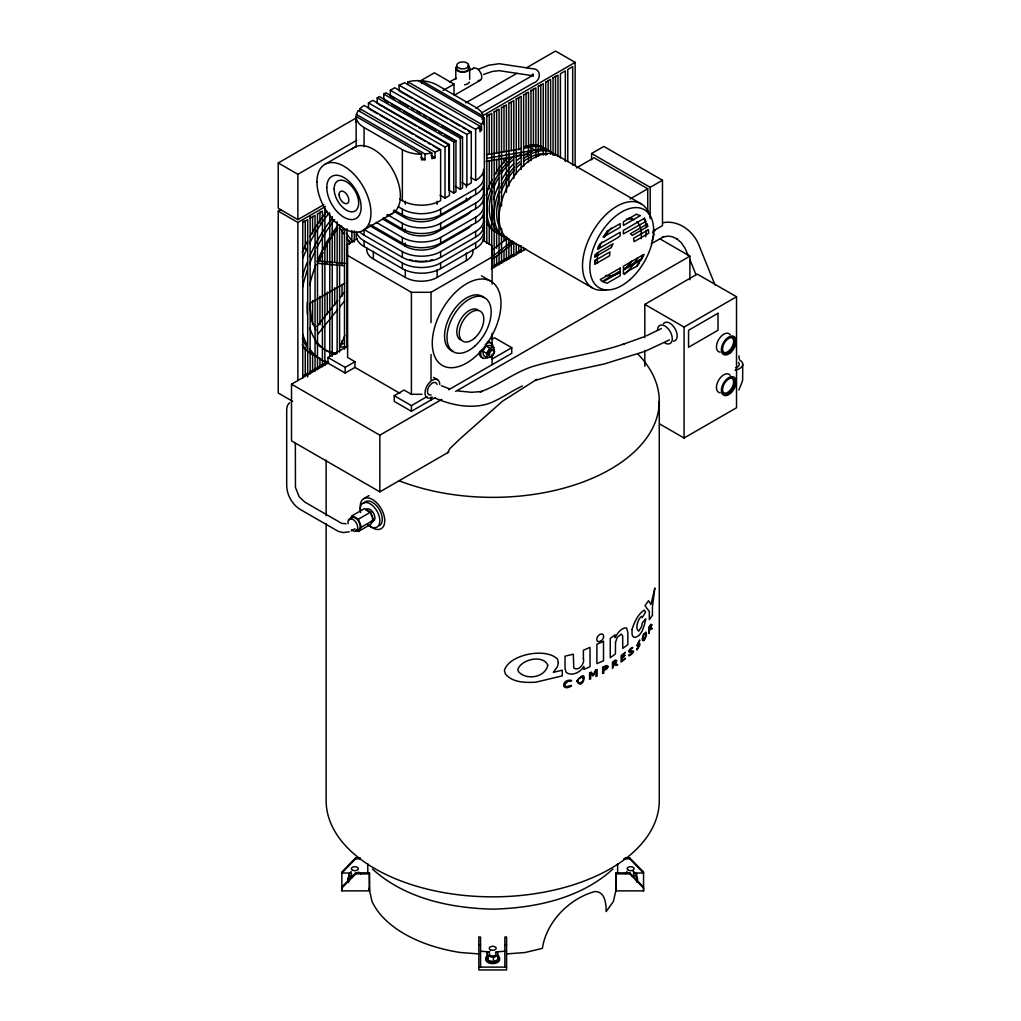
<?xml version="1.0" encoding="UTF-8"?>
<svg xmlns="http://www.w3.org/2000/svg" width="1021" height="1021" viewBox="0 0 1021 1021"><rect width="100%" height="100%" fill="white"/><g stroke="black" fill="none" stroke-linecap="round" stroke-linejoin="round"><path stroke-width="1.5" d="M341.856 890.874L341.856 888.04L355.729 873.874L355.729 872.866L369.385 872.866L369.615 890.874L341.856 890.874L341.856 872.011L355.614 857.844L360.285 857.844M615.803 873.874L615.803 890.874L643.562 890.874L643.562 888.04L629.804 873.874L629.804 872.866L616.033 872.866L615.803 873.874L629.804 873.874M636.964 645.234L639.822 639.976L637.576 644.442L639.784 643.319L639.759 645.451L636.887 649.777L639.337 644.736L637.398 646.14L636.964 645.617M654.078 234.051L652.036 240.892M356.15 122.137L356.38 114.429L358.205 110.498L431.845 153.01L431.845 158.676L435.023 157.77L435.023 152.103L359.775 108.66L364.076 105.418L440.625 149.628L440.625 200.626A27.069 15.621 0 0 1 402.351 200.626L399.619 199.044M344.843 335.36L340.261 347.166L344.702 346.732M323.006 252.544L317.812 263.367L343.962 265.715M324.308 249.839L327.55 243.075L337.721 228.206M447.734 452.648L449.84 448.602L460.382 438.52L502.523 401.189L536.88 379.327M482.818 351.16L486.085 346.055L490.131 345.392L493.819 347.51L494.585 351.939L491.318 357.044L487.272 357.707L483.597 355.589L482.818 351.16L486.494 353.279L487.272 357.707M486.494 353.279L489.774 348.187L493.819 347.51M738.898 390.035L742.612 380.603L742.752 364.293M349.169 520.034L352.232 515.669L364.497 508.586L370.636 512.121L373.699 520.034L370.636 524.398L358.371 531.482L355.921 530.065M358.371 531.482L361.434 527.117L373.699 520.034M348.786 879.03L348.786 874.78L351.173 871.551M625.363 873.695L626.958 871.551M634.245 877.154L636.632 873.938L632.982 871.13M316.867 326.439L337.696 300.531M339.674 298.068L344.639 291.891M317.812 334.212L337.645 309.529M339.623 307.066L344.588 300.901M407.89 84.641L407.89 81.808A27.069 15.621 0 0 1 418.24 80.621L483.584 118.347A27.069 15.621 0 0 1 481.529 124.332L481.529 129.999L479.959 131.824L479.959 126.157L404.712 82.714L399.109 85.202L399.109 90.869L412.19 98.412M355.614 857.844L355.614 858.84L341.856 873.006L351.033 873.006M341.856 887.032L355.729 872.866M479.959 126.157L475.658 129.399L475.658 180.398L470.758 177.565M289.607 402.721L287.411 405.49L286.697 409.064L286.697 486.034C287.054 495.376 292.3 504.451 300.2 509.428L338.334 531.392L343.171 532.566L349.259 531.801M493.564 249.009L507.36 238.263M493.462 255.748L512.274 241.096M493.615 258.479L513.589 242.909M612.919 869.088C580.362 898.518 535.438 908.077 492.709 909.162C449.993 908.077 405.056 898.518 372.499 869.088M368.453 108.558L368.453 102.891L372.831 100.364L449.393 144.561L449.393 195.573L445.016 198.1L440.102 195.266M377.208 103.504L377.208 97.837L379.404 96.574L455.953 140.77L455.953 191.769L453.771 193.033L448.857 190.2L448.857 144.867M383.781 99.713L383.781 94.047L385.964 92.783L462.526 136.98L462.526 187.979L460.331 189.242L455.43 186.409M395.255 98.756L390.354 95.923L390.354 90.256L394.731 87.729L471.281 131.926L471.281 182.925L466.903 185.452L462.003 182.619M323.899 204.608L297.877 219.63L278.248 208.297L278.248 162.964L356.316 117.887M419.325 81.514L434.397 72.81L454.026 84.143L454.026 95.081M449.495 82.025L456.145 78.183M469.43 70.513L473.425 68.216M278.248 162.964L297.877 174.297L356.776 140.285M443.076 90.473L454.026 84.143M324.869 164.355L354.313 147.356M455.111 94.813L480.355 80.238M292.644 401.355L278.248 393.034L278.248 211.13L281.005 209.535M465.844 102.815L516.894 73.346M526.542 67.769L555.513 51.05L575.142 62.383L575.142 165.198M475.888 108.2L529.899 77.022L533.039 74.367L533 75.873M481.746 112.808L533.09 83.16C541.041 81.004 541.909 68.752 532.464 68.713L499.141 63.71L488.536 65.267L478.658 69.198M278.248 211.13L297.877 222.463L325.469 206.536M482.716 115.743L575.142 62.383M302.778 222.463L307.691 219.63L307.691 376.826M310.142 218.213L315.055 215.38L315.055 370.98M317.505 213.963L322.406 211.13L322.406 366.73M481.899 119.049L484.362 117.632L484.362 241.479M486.813 116.215L491.714 113.382L491.714 268.982M494.177 111.965L499.078 109.132L499.078 264.733M501.528 107.716L506.442 104.882L506.442 192.216M508.892 103.466L513.805 100.632L513.805 178.433M516.256 99.216L521.157 96.382L521.157 169.422M523.62 94.966L528.521 92.132L528.521 161.994M530.984 90.716L535.885 87.883L535.885 157.745M538.335 86.466L543.249 83.633L543.249 155.077M545.699 82.216L550.613 79.383L550.613 154.005M553.063 77.966L557.964 75.133L557.964 156.111M368.453 102.891L445.016 147.101L449.393 144.561M377.208 97.837L453.771 142.034L455.953 140.77M383.781 94.047L460.331 138.243L462.526 136.98M390.354 90.256L466.903 134.453L471.281 131.926M363.042 230.465L392.485 213.466M357.108 238.646L347.612 244.134L347.612 357.465L354.976 361.715L354.976 367.381L399.951 393.353M398.254 206.753L402.351 209.126A27.069 15.621 0 0 0 440.625 209.126L475.658 188.898A27.069 15.621 0 0 0 482.665 173.8M394.144 210.058L402.351 214.793A27.069 15.621 0 0 0 440.625 214.793L475.658 194.564A27.069 15.621 0 0 0 483.584 183.512M471.255 196.836A22.551 13.018 0 0 1 466.367 201.073L437.167 217.92A22.551 13.018 0 0 1 405.273 217.92L393.315 211.015M387.316 214.601L402.351 223.293A27.069 15.621 0 0 0 440.625 223.293L475.658 203.064A27.069 15.621 0 0 0 482.665 187.966M309.593 303.531L344.843 283.174M383.22 217.907L402.351 228.959A27.069 15.621 0 0 0 440.625 228.959L475.658 208.731A27.069 15.621 0 0 0 483.584 197.678M376.379 222.463L402.351 237.459A27.069 15.621 0 0 0 440.625 237.459L475.658 217.231A27.069 15.621 0 0 0 482.665 202.132M591.593 159.761L591.593 153.507L603.858 146.424L662.476 180.258L662.476 225.603L652.93 231.103M370.904 224.965L402.351 243.126A27.069 15.621 0 0 0 440.625 243.126L475.658 222.897A27.069 15.621 0 0 0 483.584 211.845M576.355 167.967L594.043 157.757L647.748 188.77L647.748 212.559M483.584 226.011A27.069 15.621 0 0 1 475.658 237.063L440.625 257.292A27.069 15.621 0 0 1 402.351 257.292L364.076 235.187L364.076 229.521L402.351 251.625A27.069 15.621 0 0 0 440.625 251.625L475.658 231.397A27.069 15.621 0 0 0 482.665 216.299M356.38 231.844A27.069 15.621 0 0 0 364.076 240.854L402.351 262.959A27.069 15.621 0 0 0 440.625 262.959L475.658 242.73A27.069 15.621 0 0 0 482.665 227.632M356.38 233.439A27.069 15.621 0 0 0 364.076 246.52L402.351 268.625A27.069 15.621 0 0 0 440.625 268.625L475.658 248.397A27.069 15.621 0 0 0 483.584 237.344M366.96 248.09A22.551 13.018 0 0 0 373.367 259.002L405.273 277.418A22.551 13.018 0 0 0 437.167 277.418L466.367 260.572A22.551 13.018 0 0 0 472.774 249.66M347.612 255.467L411.412 292.3L431.041 292.3L492.122 257.024M354.976 367.381L345.162 373.048L327.983 363.131L327.983 357.465L347.612 346.132M302.778 376.034L307.691 373.201M310.142 371.784L316.28 368.249M317.505 367.534L327.32 361.868M494.177 265.537L513.805 254.203M516.256 252.787L521.157 249.954M448.742 452.073L379.838 491.854L291.508 440.855L291.508 384.19L328.711 362.71M491.318 268.829L525.777 248.933M630.072 198.967L647.748 188.77M591.593 153.507L650.198 187.341L662.476 180.258M327.983 357.465L345.162 367.381L354.976 361.715M651.27 243.687L663.548 236.859L662.514 237.178L667.76 236.106L672.073 236.655L677.255 239.08L676.502 238.557L681.211 242.641L684.976 248.052L688.282 255.684M435.112 397.616L411.412 411.297L394.234 401.381L394.234 395.714L404.048 390.048L411.412 394.297L421.979 394.297M492.122 339.189L494.585 337.772L511.751 347.689L511.751 353.355L448.678 389.767M394.234 395.714L411.412 405.631L427.11 396.556M492.122 359.022L511.751 347.689M291.508 384.19L379.838 435.188L441.851 399.39M455.634 391.426L689.902 256.169L689.902 279.78M644.813 337.683L644.813 304.386L697.266 274.1L736.524 296.766L736.524 407.762L684.07 438.035L659.706 423.97M363.808 498.631L369.04 495.606M661.378 328.532L646.255 335.909M644.813 304.386L684.07 327.052L736.524 296.766M352.232 515.669L358.371 519.204L370.636 512.121M669.431 339.904L645.923 350.918M351.224 530.933L354.976 528.776M440.625 149.628L435.023 152.103M522.458 385.989C510.551 391.375 500.073 399.683 487.63 403.92C470.502 409.013 451.627 405.133 435.508 398.292M483.52 74.469L492.173 71.496L499.141 70.653L531.826 75.605M497.572 951.853L498.299 959.587L493.437 961.693L487.859 960.314L487.119 952.593L489.557 951.534M487.119 952.593L487.859 956.064L493.437 957.443L498.299 955.337M644.2 336.751L623.001 344.307L624.201 343.911C595.447 353.725 565.111 357.337 535.987 365.544C516.115 370.891 500.137 384.7 481.006 391.605M643.817 351.709L604.062 363.999L552.616 375.141L535.221 380.463M480.049 391.911L482.065 391.273M431.845 153.01L425.03 154.069L356.38 114.429M346.093 523.76L341.639 523.339L304.679 502L299.089 496.576L295.452 487.4L295.363 443.242M481.07 391.579L471.651 392.306L458.097 390.979M486.404 154.745L520.697 148.836M523.824 148.3L530.052 147.228A48.587 28.052 -60 0 1 547.856 150.304M486.634 158.383L534.966 150.061L530.052 147.228M485.996 161.484L528.087 154.248M662.897 222.718C678.646 219.643 693.718 231.295 699.104 245.576L715.083 285.063M339.789 343.898L344.23 343.452M495.747 951.917L504.859 951.227M506.595 953.92L525.036 952.516L542.393 948.369C546.299 921.848 569.412 898.378 594.898 891.537C605.211 891.448 606.091 903.904 606.193 911.536L613.379 901.517L616.033 889.865L616.033 872.866M425.03 154.069L425.03 159.735L421.494 159.863L421.494 154.197L356.15 116.471L356.15 147.152M625.056 857.844L629.689 857.844L643.562 872.011L643.562 890.874M355.614 858.84L360.209 858.84M623.614 858.84L629.689 858.84L643.562 873.006L634.386 873.006M355.729 873.874L369.615 873.874M478.823 944.999L480.559 944.999M504.859 944.936L506.595 944.936M478.823 967.117L506.595 967.117M480.559 951.227L489.672 951.917M478.823 953.92L460.382 952.516A124.919 72.121 0 0 1 372.04 901.517L369.002 888.193M317.518 260.955L345.213 263.431M449.278 388.784L441.34 385.696M532.464 75.643L533.128 76.026M557.721 155.69L641.15 203.855M421.775 83.594L421.775 80.761L483.354 116.305L483.354 119.138M407.89 81.808L481.529 124.332M478.798 128.416L481.529 129.999M399.109 85.202L475.658 129.399M659.54 238.646L689.902 256.169M414.909 99.994L447.594 118.857M450.325 120.44L459.858 125.94M462.577 127.51L465.308 129.08M468.026 130.662L470.758 132.232M399.339 101.117L408.872 106.618M411.603 108.188L414.322 109.77M417.053 111.34L421.137 113.701M423.855 115.271L426.587 116.841M429.305 118.41L438.839 123.924M441.57 125.494L462.003 137.286M385.006 100.428L388.682 102.547M391.413 104.116L400.947 109.63M403.665 111.2L436.363 130.075M439.081 131.645L441.812 133.215M444.531 134.785L454.064 140.298M378.434 104.219L382.122 106.337M383.475 107.128L416.172 126.004M418.891 127.574L447.492 144.089M369.679 109.273L372.129 110.689M373.367 111.391L377.451 113.752M380.169 115.322L389.703 120.835M392.434 122.405L412.867 134.198M415.585 135.767L425.119 141.281M427.837 142.851L430.568 144.42M433.287 146.003L440.102 149.934M430.926 155.409L435.023 157.77M420.907 157.362L425.03 159.735M356.15 116.471A27.069 15.621 0 0 0 364.076 127.523L402.351 149.628A27.069 15.621 0 0 0 421.494 154.197M509.147 239.833L592.563 287.999M482.627 240.203L492.122 245.691L492.122 284.119M481.465 275.836L490.922 281.298A48.587 28.052 -60 0 1 475.518 356.546A48.587 28.052 -60 0 1 433.44 332.259A48.587 28.052 -60 0 1 490.922 281.298M382.671 219.043L405.273 232.086A22.551 13.018 0 0 0 437.167 232.086L466.367 215.24A22.551 13.018 0 0 0 471.255 211.015M471.255 225.182A22.551 13.018 0 0 1 466.367 229.406L437.167 246.252A22.551 13.018 0 0 1 405.273 246.252L373.367 227.836A22.551 13.018 0 0 1 369.793 225.143M486.085 346.055L489.774 348.187M433.568 377.374L437.562 379.684M358.422 872.062L360.847 873.938M348.786 874.78L352.436 877.575M629.804 872.866L643.562 887.032M341.154 225.743L344.702 230.797M346.476 233.324L352.692 242.181M339.789 227.964L344.243 234.294M346.898 238.084L350.458 243.138M315.974 330.14L311.673 320.658L309.784 305.088M690.043 260.049L695.926 274.585M358.371 519.204L361.434 527.117M497.814 957.264L498.299 959.587M738.898 355.908L739.281 359.226M636.951 648.654L636.964 649.752M684.07 327.052L684.07 438.035M659.272 401.189L659.272 800.694A166.563 96.165 0 0 1 492.709 896.846A166.563 96.165 0 0 1 326.146 800.694L326.146 523.747M650.198 187.341L650.198 218.609M644.813 350.369L644.813 366.22M636.632 873.938L636.632 878.188M629.689 857.844L629.689 858.84M617.628 863.894L617.628 873.376M572.692 165.07L572.692 66.633L567.778 69.466L567.778 161.56M565.328 161.382L565.328 70.883L560.427 73.716L560.427 157.872M555.513 76.358L555.513 155.447M553.063 77.532L553.063 155.332M548.149 80.365L548.149 150.227M545.699 81.782L545.699 155.256M540.798 84.615L540.798 148.122M538.335 86.032L538.335 156.328M533.434 88.865L533.434 146.016M530.984 90.282L530.984 160.578M526.07 93.115L526.07 147.101M523.62 94.532L523.62 166.41M523.62 247.388L523.62 250.566M521.157 245.627L521.157 251.983M518.706 97.365L518.706 149.755M518.706 245.027L518.706 251.37M516.256 98.782L516.256 173.838M516.256 243.266L516.256 254.816M513.805 241.939L513.805 256.233M511.342 101.615L511.342 150.827M511.342 242.921L511.342 255.62M508.892 103.032L508.892 186.026M508.892 238.429L508.892 259.066M506.442 236.668L506.442 260.483M504.859 967.117L504.859 937.048L506.595 936.921L506.595 969.95L478.823 969.95L478.823 936.921L480.559 937.048L480.559 967.117M503.991 105.865L503.991 151.912M503.991 158.255L503.991 163.015M503.991 236.055L503.991 240.816M503.991 250.349L503.991 259.87M501.528 107.282L501.528 206.153M501.528 228.385L501.528 263.316M496.627 110.115L496.627 152.984M496.627 159.327L496.627 173.621M496.627 230.784L496.627 248.243M496.627 256.182L496.627 264.12M494.177 111.531L494.177 267.566M493.437 957.443L493.437 961.693M492.122 333.344L492.122 346.272M492.122 354.249L492.122 364.688M489.263 114.365L489.263 154.056M489.263 160.412L489.263 188.987M489.263 225.501L489.263 244.555M487.859 956.064L487.859 960.314M486.813 114.186L486.813 243.24M483.584 118.347L483.584 124.013M475.658 188.898L475.658 194.564M475.658 203.064L475.658 208.731M475.658 217.231L475.658 222.897M475.658 231.397L475.658 237.063M475.658 242.73L475.658 248.397M469.66 68.241L469.66 79.344M466.903 134.453L466.903 185.452M466.367 184.444L466.367 187.468M466.367 198.048L466.367 201.073M466.367 252.94L466.367 260.572M460.331 138.243L460.331 189.242M455.787 68.241L455.787 79.344M453.771 142.034L453.771 193.033M445.016 147.101L445.016 198.1M440.625 209.126L440.625 214.793M440.625 223.293L440.625 228.959M440.625 237.459L440.625 243.126M440.625 251.625L440.625 257.292M440.625 262.959L440.625 268.625M437.167 201.303L437.167 204.315M437.167 269.786L437.167 277.418M431.041 292.3L431.041 322.572M431.041 354.453L431.041 379.952M431.041 397.131L431.041 399.964M411.412 292.3L411.412 394.297M411.412 405.631L411.412 411.297M405.273 201.303L405.273 204.315M405.273 228.934L405.273 232.086M405.273 243.1L405.273 246.252M405.273 269.786L405.273 277.418M402.351 149.628L402.351 200.626M402.351 209.126L402.351 214.793M402.351 223.293L402.351 228.959M402.351 237.459L402.351 243.126M402.351 251.625L402.351 257.292M402.351 262.959L402.351 268.625M379.838 435.188L379.838 491.854M373.367 251.37L373.367 259.002M369.385 872.866L369.385 889.865M367.79 863.894L367.79 873.376M364.076 127.523L364.076 146.654M364.076 240.854L364.076 246.52M359.775 108.66L359.775 111.493M354.313 230.823L354.313 241.939M351.862 230.644L351.862 241.76M349.399 241.16L349.399 244.325M346.949 228.717L346.949 347.804M345.162 367.381L345.162 373.048M344.498 228.551L344.498 349.22M342.035 229.534L342.035 264.465M342.035 285.101L342.035 296.218M342.035 340.669L342.035 343.847M339.585 225.028L339.585 352.054M337.134 221.685L337.134 353.47M334.684 230.606L334.684 262.359M334.684 287.756L334.684 305.228M332.221 216.58L332.221 356.303M329.77 213.236L329.77 356.125M327.32 241.198L327.32 263.431M327.32 292.006L327.32 314.238M326.146 460.075L326.146 515.784M324.869 209.279L324.869 365.314M319.956 212.113L319.956 223.229M319.956 258.16L319.956 261.325M319.956 296.256L319.956 324.844M319.956 358.18L319.956 366.118M317.505 213.529L317.505 369.564M312.592 216.363L312.592 233.822M312.592 300.506L312.592 324.333M312.592 354.491L312.592 370.368M310.142 216.184L310.142 373.814M305.241 220.613L305.241 249.188M305.241 347.625L305.241 374.618M302.778 220.434L302.778 378.064M297.877 174.297L297.877 219.63M297.877 222.463L297.877 380.642M431.092 394.91A6.943 4.007 -60 0 1 428.897 386.704A6.943 4.007 -60 0 1 437.103 384.496M350.56 519.37A6.943 4.007 60 0 1 358.767 521.565A6.943 4.007 60 0 1 356.571 529.784M366.297 510.283A6.943 4.007 60 0 1 368.836 511.751M371.044 514.482A6.943 4.007 60 0 1 371.823 516.103M372.308 517.762A6.943 4.007 60 0 1 372.474 519.319M372.308 520.697A6.943 4.007 60 0 1 371.044 522.497M467.631 65.408A6.943 4.007 0 0 1 468.039 70.806A6.943 4.007 0 0 1 458.748 71.521A6.943 4.007 0 0 1 456.719 66.237M469.43 81.974A6.943 4.007 0 0 1 464.517 84.807M348.11 523.722A6.943 4.007 60 0 1 352.424 519.102A6.943 4.007 60 0 1 357.733 528.304A6.943 4.007 60 0 1 351.581 529.733M654.078 229.559A6.943 4.007 0 0 1 653.836 230.593M654.946 229.559A7.811 4.505 0 0 1 652.661 232.75M432.355 397.207A10.414 6.011 -60 0 1 425.004 392.957A10.414 6.011 -60 0 1 432.355 380.208A10.414 6.011 -60 0 1 439.719 384.458M738.438 362.378A6.943 4.007 0 0 1 735.669 367.815M467.988 66.48A6.075 3.51 0 0 1 463.521 71.712A6.075 3.51 0 0 1 456.859 67.322M365.773 509.785A6.943 4.007 60 0 1 373.916 513.869A6.943 4.007 60 0 1 371.299 521.284M472.646 68.93A6.943 4.007 60 0 1 480.789 73.027A6.943 4.007 60 0 1 478.16 80.429M487.221 342.022A8.678 5.003 -60 0 1 490.948 343.171M482.576 357.682A8.678 5.003 -60 0 1 479.717 351.364M485.281 344.562A8.678 5.003 -60 0 1 493.003 346.949M486.864 357.567A8.678 5.003 -60 0 1 481.555 350.012M489.314 355.767A3.471 2.004 -60 0 1 489.046 351.224A3.471 2.004 -60 0 1 492.913 350.509M739.702 360.043A10.414 6.011 0 0 1 735.043 370.1M663.446 323.734A10.414 6.011 60 0 1 675.021 328.66A10.414 6.011 60 0 1 673.503 341.154M657.55 330.242A10.414 6.011 60 0 1 664.913 325.993A10.414 6.011 60 0 1 672.277 338.742A10.414 6.011 60 0 1 664.913 342.992M730.564 377.502A8.678 5.003 -60 0 1 731.827 387.903A8.678 5.003 -60 0 1 722.179 392.013M720.137 392.766A10.414 6.011 -60 0 1 718.605 380.271A10.414 6.011 -60 0 1 730.194 375.345M731.827 337.287A8.678 5.003 -60 0 1 731.227 348.263A8.678 5.003 -60 0 1 722.179 351.415M720.137 352.168A10.414 6.011 -60 0 1 718.605 339.674A10.414 6.011 -60 0 1 730.194 334.748M644.353 217.881A41.644 24.045 -60 0 1 646.28 227.466M646.28 230.414A41.644 24.045 -60 0 1 645.604 236.706M637.678 257.956A41.644 24.045 -60 0 1 624.482 274.368M595.205 263.418A31.23 18.033 -60 0 1 594.822 260.317M594.809 257.33A31.23 18.033 -60 0 1 595.052 254.523M629.127 217.639A31.23 18.033 -60 0 1 632.471 218.877M636.836 221.71A31.23 18.033 -60 0 1 641.124 238.748M631.973 260.929A31.23 18.033 -60 0 1 625.031 268.676M619.313 272.849A31.23 18.033 -60 0 1 605.874 275.338M597.413 263.316A31.23 18.033 -60 0 1 597.974 253.055M599.136 248.614A31.23 18.033 -60 0 1 601.79 241.939M604.394 237.166A31.23 18.033 -60 0 1 611.4 228.104M626.409 219.107A31.23 18.033 -60 0 1 633.875 219.77M606.538 289.722A48.587 28.052 -60 0 1 593.099 231.001A48.587 28.052 -60 0 1 650.045 216.503M644.111 254.344A48.587 28.052 -60 0 1 641.15 259.959M639.516 262.665A48.587 28.052 -60 0 1 636.862 266.621M511.815 241.071A48.587 28.052 -60 0 1 509.147 183.742A48.587 28.052 -60 0 1 560.121 157.387M360.541 512.529A13.886 8.015 60 0 1 369.168 503.289A13.886 8.015 60 0 1 379.799 521.705A13.886 8.015 60 0 1 367.483 524.552M363.974 503.085A13.886 8.015 60 0 1 378.446 508.113A13.886 8.015 60 0 1 379.416 525.675M360.63 510.474A17.344 10.019 60 0 1 371.414 498.924A17.344 10.019 60 0 1 384.7 521.948A17.344 10.019 60 0 1 369.296 525.509M351.99 149.066A38.173 22.041 60 0 1 393.698 171.579A38.173 22.041 60 0 1 386.895 215.189M638.138 354.313A166.563 96.165 0 0 1 605.045 472.2A166.563 96.165 0 0 1 398.7 480.572M636.568 878.034A6.892 3.982 0 0 1 636.568 882.016M636.568 876.618A6.892 3.982 0 0 1 636.568 880.6M633.377 873.146A3.471 2.004 0 0 1 631.897 876.209M348.85 882.016A6.892 3.982 0 0 1 348.85 878.034M348.85 880.6A6.892 3.982 0 0 1 349.948 875.788M353.457 876.197A3.471 2.004 0 0 1 351.632 873.568M498.682 957.634A6.892 3.982 0 0 1 492.709 963.607A6.892 3.982 0 0 1 486.736 957.634M497.584 955.401A6.892 3.982 0 0 1 497.584 961.029A6.892 3.982 0 0 1 487.834 961.029A6.892 3.982 0 0 1 487.834 955.401M495.479 952.759A3.471 2.004 0 0 1 493.13 955.95A3.471 2.004 0 0 1 489.518 953.18M336.33 353.33A93.69 54.087 -60 0 1 324.091 349.259M320.568 346.898A93.69 54.087 -60 0 1 316.319 342.954M328.239 362.008A104.104 60.099 -60 0 1 324.053 360.719M321.398 359.596A104.104 60.099 -60 0 1 309.963 350.943M307.181 347.421A104.104 60.099 -60 0 1 302.318 338.525M302.293 277.048A104.104 60.099 -60 0 1 307.181 262.423M309.554 256.616A104.104 60.099 -60 0 1 332.195 218.2M327.881 362.621A104.104 60.099 -60 0 1 309.631 348.837M307.372 345.264A104.104 60.099 -60 0 1 302.714 334.109M302.586 287.169A104.104 60.099 -60 0 1 307.5 269.659M309.631 263.839A104.104 60.099 -60 0 1 315.336 250.783M316.765 247.912A104.104 60.099 -60 0 1 334.646 219.617M335.871 354.249A93.69 54.087 -60 0 1 316.893 342.112M316.012 340.912A93.69 54.087 -60 0 1 309.81 327.779M307.385 314.289A93.69 54.087 -60 0 1 307.321 301.986M309.695 285.229A93.69 54.087 -60 0 1 316.012 264.413M317.123 261.644A93.69 54.087 -60 0 1 329.694 237.255M331.353 234.677A93.69 54.087 -60 0 1 337.504 225.947M313.97 355.436A104.104 60.099 -60 0 1 309.274 352.181M307.091 350.241A104.104 60.099 -60 0 1 302.28 344.588M302.841 258.147A104.104 60.099 -60 0 1 307.283 247.975M309.401 243.662A104.104 60.099 -60 0 1 329.221 212.917M311.52 354.019A104.104 60.099 -60 0 1 302.599 346.693M302.19 252.366A104.104 60.099 -60 0 1 307.678 240.816M309.95 236.578A104.104 60.099 -60 0 1 326.758 211.5M552.769 153.137A48.587 28.052 -60 0 1 554.888 155.281M505.88 237.268A48.587 28.052 -60 0 1 493.309 224.352M492.313 220.383A48.587 28.052 -60 0 1 492.313 205.617M493.539 199.554A48.587 28.052 -60 0 1 499.524 183.678M501.783 179.492A48.587 28.052 -60 0 1 513.971 163.373M517.175 160.335A48.587 28.052 -60 0 1 520.952 157.247M523.518 155.434A48.587 28.052 -60 0 1 543.249 149.245M544.767 149.449A48.587 28.052 -60 0 1 550.357 151.44M498.516 233.018A48.587 28.052 -60 0 1 486.43 221.455M486.175 195.305A48.587 28.052 -60 0 1 492.16 179.428M494.419 175.242A48.587 28.052 -60 0 1 508.752 157.055M518.706 149.602A48.587 28.052 -60 0 1 521.272 148.224M523.837 147.088A48.587 28.052 -60 0 1 535.885 144.995M537.416 145.186A48.587 28.052 -60 0 1 542.993 147.19M552.82 152.856A48.587 28.052 -60 0 1 556.317 155.575M506.901 238.238A48.587 28.052 -60 0 1 498.771 192.267M500.596 187.953A48.587 28.052 -60 0 1 514.342 166.985M516.435 164.789A48.587 28.052 -60 0 1 519.638 161.752M523.403 158.663A48.587 28.052 -60 0 1 536.178 151.835M537.416 151.478A48.587 28.052 -60 0 1 551.519 152.18M499.384 226.739A45.115 26.048 -60 0 1 499.473 196.491M500.903 192.459A45.115 26.048 -60 0 1 514.405 170.048M516.32 167.942A45.115 26.048 -60 0 1 520.263 164.113M523.76 161.254A45.115 26.048 -60 0 1 536.778 154.579M538.373 154.209A45.115 26.048 -60 0 1 543.019 153.75M544.474 153.826A45.115 26.048 -60 0 1 547.269 154.311M499.537 233.988A48.587 28.052 -60 0 1 487.566 201.826A48.587 28.052 -60 0 1 512.274 157.502M492.747 223.816A45.115 26.048 -60 0 1 492.556 190.889M493.539 188.209A45.115 26.048 -60 0 1 498.605 177.654M500.928 173.902A45.115 26.048 -60 0 1 512.912 159.863M516.409 157.004A45.115 26.048 -60 0 1 519.983 154.554M432.496 259.653A22.551 13.018 0 0 1 429.854 260.406M427.059 260.955A22.551 13.018 0 0 1 415.381 260.955M412.586 260.406A22.551 13.018 0 0 1 409.944 259.653M364.076 235.187A27.069 15.621 0 0 1 359.775 231.958M453.184 351.364A31.23 18.033 -60 0 1 451.014 314.353A31.23 18.033 -60 0 1 484.145 297.724M460.407 339.814A17.344 10.019 -60 0 1 460.407 319.777A17.344 10.019 -60 0 1 477.751 309.759M483.584 169.346A27.069 15.621 0 0 1 475.658 180.398M483.354 116.305A27.069 15.621 0 0 0 475.658 107.294L437.384 85.202A27.069 15.621 0 0 0 421.775 80.761M615.51 642.349L615.408 653.938L610.264 657.741L610.264 638.367L615.05 634.832L615.05 637.678C617.386 633.428 621.1 627.57 626.575 627.902L627.851 632.535L627.851 644.583L622.759 648.412L622.682 635.994L621.368 634.067L617.233 637.398L615.51 642.349M583.387 658.443C585.033 663.459 578.741 671.716 573.776 667.989L573.317 654.193L565.034 656.171L565.034 668.423L566.157 672.443C572.258 676.642 580.413 672.201 583.859 666.534L583.859 669.431L590.023 666.713L590.023 647.34L583.387 650.275L583.387 658.443M645.693 634.717C642.183 649.267 642.298 629.217 645.693 634.717M642.337 638.623C642.388 644.966 647.544 635.624 646.28 633.135A3.574 1.123 -76.6 0 0 645.77 632.114L643.485 634.666L642.337 638.623M632.037 629.485L632.037 633.99A10.529 5.233 -66.1 0 0 634.398 637.41C642.158 636.619 644.315 625.337 645.783 618.866L642.4 622.708L641.52 626.792L638.75 631.131C634.768 629.166 637.793 618.956 641.443 616.454L642.222 617.654L645.604 612.026L644.251 610.137C637.946 614.029 634.169 622.504 632.037 629.485M583.336 678.837C584.05 682.398 576.635 685.002 578.192 679.986A2.629 1.697 -53 0 1 579.124 678.455L582.238 677.076L583.336 678.837M576.865 680.943C582.914 693.157 589.691 664.594 576.865 680.943M651.768 624.775L650.824 627.966L652.445 628.528L649.535 630.021L648.935 633.416L648.935 626.983L651.015 624.239L651.768 624.775M654.831 588.262L652.432 606.946L652.432 615.318L649.33 619.645L649.33 611.528L644.991 605.657L648.514 600.718L650.939 604.509L654.831 588.262M651.143 625.707L649.535 629.306L649.535 626.868L651.143 625.707M628.936 651.053L629.332 652.291L632.497 651.768L630.991 653.976L628.91 654.703L628.847 655.827A10.121 5.028 -66.1 0 0 631.055 654.665C637.64 648.412 629.204 652.47 630.212 649.65C635.955 646.306 630.187 646.765 628.936 651.053M564.817 684.172C564.115 689.609 571.683 683.917 571.556 685.933C560.835 692.506 561.244 678.582 571.556 680.356L570.943 681.288A6.241 4.709 -35.7 0 0 568.161 681.352L564.817 684.172M595.192 260.432L594.771 264.35L609.499 255.85L609.92 251.932L595.192 260.432M595.69 255.748L595.6 256.603L611.26 247.554L613.085 243.751L596.392 253.387L595.69 255.748M608.184 666.547L606.933 668.819L603.819 670.58L603.819 672.979L602.658 673.49L602.658 667.058L606.691 665.488L608.184 666.547M616.671 660.676L615.28 663.612L617.679 664.62L616.518 665.488L614.387 664.531L612.472 668.538L612.472 662.093L615.548 659.936L616.671 660.676M547.767 665.169C545.265 677.638 526.198 680.675 518.451 671.55L517.889 669.393C521.208 659.234 543.21 654.308 547.767 665.169M606.972 667.109L603.819 669.853L603.819 667.275L606.346 666.407L606.972 667.109M558.347 662.642L557.543 666.496L553.331 672.341L562.277 670.197L562.277 675.864L535.821 682.194C525.432 682.704 512.619 682.755 505.408 674L504.4 670.414C509.058 654.244 546.248 647.237 557.543 659.17L558.347 662.642M598.395 246.674L597.604 249.315L617.999 237.536L620.181 235.749L620.181 232.265L599.608 244.147L598.395 246.674M595.485 670.235L593.38 674.753L591.185 672.137L589.602 672.839L589.602 679.284L590.687 678.799L590.687 673.247L592.946 676.017L595.945 670.925L595.945 676.464L597.106 675.953L597.106 669.508L595.485 670.235M643.256 254.765L641.328 258.798L623.359 269.174L623.359 266.264L643.256 254.765M532.924 74.329L532.566 74.992L533.039 74.367M607.201 231.129L603.079 237.153L620.181 227.287L620.181 223.637L607.201 231.129M640.524 260.253L636.325 266.404L623.359 273.896L623.359 270.169L640.524 260.253M615.357 662.757L613.366 664.594L613.366 662.157L615.74 661.442A1.404 0.702 -66.1 0 1 615.357 662.757M625.299 652.432L621.1 655.597L621.1 662.042L625.299 658.877L625.299 658.111L621.993 660.613L621.993 658.213L625.082 655.137L621.993 657.46L621.993 655.686L625.299 652.432M636.325 214.308L623.359 221.799L623.359 225.45L640.448 215.584L636.325 214.308M643.919 218.558L623.359 230.44L623.359 233.924L645.923 221.417L643.919 218.558M647.135 224.097L630.442 233.732L632.267 235.43L647.927 226.394L647.135 224.097M648.335 229.751L633.62 238.25L634.028 241.683L648.756 233.184L648.335 229.751M620.181 268.089L600.271 279.588L602.211 281.375L620.181 270.999L620.181 268.089M620.181 272.007L603.003 281.924L607.201 283.213L620.181 275.721L620.181 272.007M717.993 313.268L688.55 330.268L688.55 347.268L717.993 330.268L717.993 313.268M603.513 641.354L596.889 644.289L596.889 663.663L603.513 660.727L603.513 641.354M459.692 68.433A6.075 3.51 0 0 0 468.792 65.408A6.075 3.51 0 0 0 459.692 62.37A6.075 3.51 0 0 0 459.692 68.433M492.403 355.691A3.471 2.004 -60 0 0 493.5 350.318A3.471 2.004 -60 0 0 489.404 353.955A3.471 2.004 -60 0 0 492.403 355.691M730.309 392.038A8.678 5.003 -60 0 0 733.065 378.6A8.678 5.003 -60 0 0 722.791 387.699A8.678 5.003 -60 0 0 730.309 392.038M730.628 393.225A10.414 6.011 -60 0 0 733.933 377.094A10.414 6.011 -60 0 0 721.617 388.018A10.414 6.011 -60 0 0 730.628 393.225M730.628 352.615A10.414 6.011 -60 0 0 733.933 336.496A10.414 6.011 -60 0 0 721.617 347.421A10.414 6.011 -60 0 0 730.628 352.615M730.309 351.441A8.678 5.003 -60 0 0 733.065 338.002A8.678 5.003 -60 0 0 722.791 347.102A8.678 5.003 -60 0 0 730.309 351.441M630.021 279.575A45.115 26.048 -60 0 0 644.315 209.701A45.115 26.048 -60 0 0 590.955 257.024A45.115 26.048 -60 0 0 630.021 279.575M326.784 187.494A24.287 14.026 60 0 0 352.539 219.541A24.287 14.026 60 0 0 352.539 185.184A24.287 14.026 60 0 0 326.784 187.494M334.135 188.911A17.344 10.019 60 0 0 352.539 211.806A17.344 10.019 60 0 0 352.539 187.264A17.344 10.019 60 0 0 334.135 188.911M339.049 194.577A6.943 4.007 60 0 0 346.413 203.728A6.943 4.007 60 0 0 346.413 193.913A6.943 4.007 60 0 0 339.049 194.577M316.957 181.827A38.173 22.041 60 0 0 357.452 232.188A38.173 22.041 60 0 0 357.452 178.203A38.173 22.041 60 0 0 316.957 181.827M600.195 641.392A4.352 2.821 -53 0 0 603.207 634.73A4.352 2.821 -53 0 0 597.221 637.359A4.352 2.821 -53 0 0 600.195 641.392M628.464 870.262A3.471 2.004 0 0 0 634.041 868.973A3.471 2.004 0 0 0 629.306 866.829A3.471 2.004 0 0 0 628.464 870.262M352.679 870.262A3.471 2.004 0 0 0 358.256 868.973A3.471 2.004 0 0 0 353.521 866.829A3.471 2.004 0 0 0 352.679 870.262M490.565 949.875A3.471 2.004 0 0 0 496.142 948.573A3.471 2.004 0 0 0 491.42 946.441A3.471 2.004 0 0 0 490.565 949.875M474.791 346.119A31.23 18.033 -60 0 0 484.694 297.736A31.23 18.033 -60 0 0 447.747 330.498A31.23 18.033 -60 0 0 474.791 346.119M474.714 338.053A17.344 10.019 -60 0 0 480.215 311.175A17.344 10.019 -60 0 0 459.68 329.375A17.344 10.019 -60 0 0 474.714 338.053"/></g></svg>
